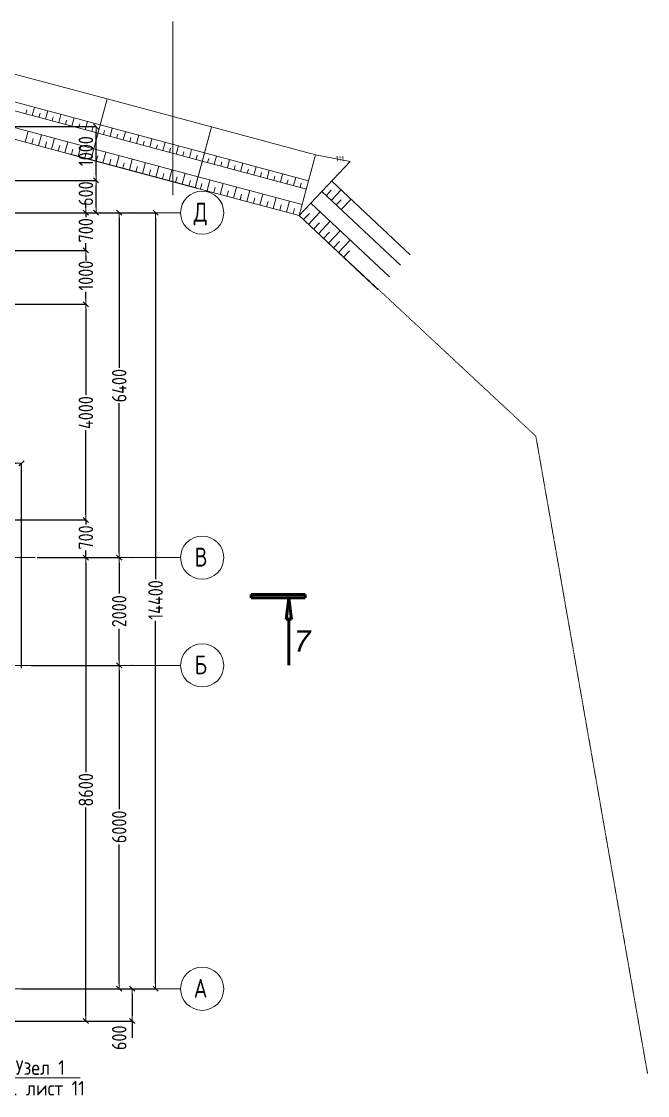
# Model space of a CAD drawing. Header units: millimetres. Extents: x -60256 to 201272, y 21388 to 77592.
# Drawn here: x 23880 to 35489, y 55475 to 75404 of the extents above; entities that cross this region are included whole.
import ezdxf
from ezdxf.enums import TextEntityAlignment as Align

# ---------------------------------------------------------------- set-up
doc = ezdxf.new("R2010")
doc.units = ezdxf.units.MM
doc.header["$MEASUREMENT"] = 0
doc.linetypes.add('DASHDOT', pattern=[0.05, 0.025, -0.0125, 0, -0.0125])
doc.linetypes.add('Double Dashed', pattern=[1797.222233, 1325, -211.666656, 63.333344, -197.222233])
for name, color, linetype in [('оси', 7, 'Continuous'), ('размеры', 7, 'Continuous'), ('размеры внутр', 7, 'Continuous'), ('разрезы', 7, 'Continuous'), ('узлы', 7, 'Continuous')]:
    doc.layers.add(name, color=color, linetype=linetype)
for name, color, linetype, lineweight in [('оси_Ном._пера__96', 7, 'Continuous', 13), ('оси_Ном._пера__97', 7, 'Continuous', 20), ('подп стены Инжзащита_Ном._пера__250', 153, 'Continuous', 13), ('разрезы_Ном._пера__100', 7, 'Continuous', 50), ('разрезы_Ном._пера__96', 7, 'Continuous', 13), ('узлы_Ном._пера__96', 7, 'Continuous', 13), ('чертеж_Ном._пера__96', 7, 'Continuous', 13)]:
    doc.layers.add(name, color=color, linetype=linetype, lineweight=lineweight)
doc.styles.add('СГЕНЕРИР_СТИЛЬ_2', font='RomanS.shx')
doc.styles.add('СГЕНЕРИР_СТИЛЬ_3', font='gost_2_304-81_type.ttf')
doc.styles.add('СГЕНЕРИР_СТИЛЬ_7', font='ariali.ttf')
doc.styles.add('СГЕНЕРИР_СТИЛЬ_9', font='isocp.shx')
doc.linetypes.add('Символ (копия)', pattern='A,0,[1,3 План 2-го этажа1.Shx,S=15.873016,R=0,X=0,Y=0],-2000,0', length=2000)
doc.dimstyles.new('СГЕНЕРИР_СТИЛЬ__1', dxfattribs={"dimtxt": 270.000005, "dimasz": 95, "dimexe": 0.18, "dimexo": 0, "dimgap": 0.09, "dimtad": 1, "dimtih": 1, "dimtoh": 1, "dimdec": 0, "dimzin": 0, "dimdsep": 46, "dimtxsty": 'СГЕНЕРИР_СТИЛЬ_3', "dimblk": 'ARROWHEAD_6', "dimblk1": 'ARROWHEAD_6', "dimblk2": 'ARROWHEAD_6', "dimcen": 0.09, "dimclrd": 7, "dimclre": 7, "dimclrt": 98, "dimadec": 0, "dimazin": 0, "dimtfac": 1, "dimtdec": 4, "dimtmove": 0, "dimatfit": 3, "dimfxl": 1, "dimtolj": 1, "dimtzin": 0, "dimarcsym": 0})
doc.dimstyles.new('СГЕНЕРИР_СТИЛЬ__14', dxfattribs={"dimtxt": 270.000005, "dimasz": 95, "dimexe": 0.18, "dimexo": 300, "dimgap": 0.09, "dimtad": 1, "dimdec": 0, "dimzin": 0, "dimdsep": 46, "dimtxsty": 'СГЕНЕРИР_СТИЛЬ_3', "dimblk": 'ARROWHEAD_6', "dimblk1": 'ARROWHEAD_6', "dimblk2": 'ARROWHEAD_6', "dimcen": 0.09, "dimclrd": 7, "dimclre": 7, "dimclrt": 98, "dimadec": 0, "dimazin": 0, "dimtfac": 1, "dimtdec": 4, "dimtmove": 0, "dimatfit": 3, "dimfxl": 1, "dimtolj": 1, "dimtzin": 0, "dimarcsym": 0})
doc.dimstyles.new('СГЕНЕРИР_СТИЛЬ__15', dxfattribs={"dimtxt": 270.000005, "dimasz": 95, "dimexe": 0.18, "dimexo": 300, "dimgap": 0.09, "dimtad": 1, "dimdec": 0, "dimzin": 0, "dimdsep": 46, "dimtxsty": 'СГЕНЕРИР_СТИЛЬ_3', "dimblk": 'ARROWHEAD_6', "dimblk1": 'ARROWHEAD_6', "dimblk2": 'ARROWHEAD_6', "dimcen": 0.09, "dimclrd": 7, "dimclre": 7, "dimclrt": 98, "dimadec": 0, "dimazin": 0, "dimtfac": 1, "dimtdec": 4, "dimtmove": 2, "dimatfit": 3, "dimfxl": 1, "dimtolj": 1, "dimtzin": 0, "dimarcsym": 0})
doc.dimstyles.new('СГЕНЕРИР_СТИЛЬ__2', dxfattribs={"dimtxt": 270.000005, "dimasz": 95, "dimexe": 0.18, "dimexo": 0, "dimgap": 0.09, "dimtad": 1, "dimdec": 0, "dimzin": 0, "dimdsep": 46, "dimtxsty": 'СГЕНЕРИР_СТИЛЬ_3', "dimblk": 'ARROWHEAD_6', "dimblk1": 'ARROWHEAD_6', "dimblk2": 'ARROWHEAD_6', "dimcen": 0.09, "dimclrd": 7, "dimclre": 7, "dimclrt": 98, "dimadec": 0, "dimazin": 0, "dimtfac": 1, "dimtdec": 4, "dimtmove": 0, "dimatfit": 3, "dimfxl": 1, "dimtolj": 1, "dimtzin": 0, "dimarcsym": 0})

# ---------------------------------------------------------------- blocks, each defined once
blk = doc.blocks.new('Стандартный маркер сетки_14')
at = {"layer": 'оси_Ном._пера__96', "linetype": 'Double Dashed'}
for q in [(0, 0), (76535, 0)]:
    blk.add_line((900, 0), q, dxfattribs=at)
blk.add_point((900, 0), dxfattribs=at)
blk.add_point((900, 0), dxfattribs=at)
at = {"layer": 'оси_Ном._пера__97', "linetype": 'Continuous'}
blk.add_circle((-400, 0), 400, dxfattribs=at)
at = {"layer": 'оси_Ном._пера__96', "style": 'СГЕНЕРИР_СТИЛЬ_3'}
for tag, p in [('AC_MarkerText_1_1', (-244, 270)), ('AC_MarkerText_1_2', (77991, 270))]:
    blk.add_attdef(tag, text='', height=350, rotation=180, dxfattribs=at).set_placement(p, align=Align.BOTTOM_LEFT)
blk = doc.blocks.new('Стандартный маркер сетки_15')
at = {"layer": 'оси_Ном._пера__96', "linetype": 'Double Dashed'}
for q in [(0, 0), (76535, 0)]:
    blk.add_line((900, 0), q, dxfattribs=at)
blk.add_point((900, 0), dxfattribs=at)
blk.add_point((900, 0), dxfattribs=at)
at = {"layer": 'оси_Ном._пера__97', "linetype": 'Continuous'}
blk.add_circle((-400, 0), 400, dxfattribs=at)
at = {"layer": 'оси_Ном._пера__96', "style": 'СГЕНЕРИР_СТИЛЬ_3'}
for tag, p in [('AC_MarkerText_1_1', (-261, 270)), ('AC_MarkerText_1_2', (77974, 270))]:
    blk.add_attdef(tag, text='', height=350, rotation=180, dxfattribs=at).set_placement(p, align=Align.BOTTOM_LEFT)
blk = doc.blocks.new('Стандартный маркер сетки_16')
at = {"layer": 'оси_Ном._пера__96', "linetype": 'Double Dashed'}
for q in [(0, 0), (41068, 0)]:
    blk.add_line((900, 0), q, dxfattribs=at)
blk.add_point((900, 0), dxfattribs=at)
blk.add_point((900, 0), dxfattribs=at)
at = {"layer": 'оси_Ном._пера__97', "linetype": 'Continuous'}
blk.add_circle((-400, 0), 400, dxfattribs=at)
at = {"layer": 'оси_Ном._пера__96', "style": 'СГЕНЕРИР_СТИЛЬ_3'}
blk.add_attdef('AC_MarkerText_1', text='', height=350, rotation=180, dxfattribs=at).set_placement((-261, 270), align=Align.BOTTOM_LEFT)
blk = doc.blocks.new('Ломаная_1_1', base_point=(24967, 55804))
at = {"layer": 'узлы_Ном._пера__96', "linetype": 'Continuous', "flags": 128}
blk.add_lwpolyline([(24967, 55804), (23411, 55804), (22757, 56717)], dxfattribs=at)
at = {"layer": 'узлы_Ном._пера__96', "linetype": 'Continuous'}
blk.add_circle((22379, 57246), 650, dxfattribs=at)
blk = doc.blocks.new('ARROWHEAD_6')
at = {"color": 0, "linetype": 'Continuous', "lineweight": 0}
for p, q in [((0, 0), (-1, 0)), ((-0.5, -0.5), (0.5, 0.5))]:
    blk.add_line(p, q, dxfattribs=at)
blk = doc.blocks.new('*D812')
at = {"layer": 'Defpoints', "color": 0, "linetype": 'Continuous', "transparency": 16777216}
for p in [(24769, 57456), (25933, 57456), (22689, 56856)]:
    blk.add_point(p, dxfattribs=at)
at = {"layer": 'размеры', "color": 7, "linetype": 'Continuous', "lineweight": -2, "transparency": 16777216}
for p, q in [((24769, 57456), (25933, 57456)), ((25933, 57361), (25933, 56951)), ((22689, 56856), (25933, 56856)), ((25933, 56856), (25933, 56547))]:
    blk.add_line(p, q, dxfattribs=at)
at = {"layer": 'размеры', "color": 7, "linetype": 'Continuous', "lineweight": -2, "transparency": 16777216, "xscale": 95, "yscale": 95, "zscale": 95}
for p, rotation in [((25933, 57456), 90), ((25933, 56856), 270)]:
    blk.add_blockref('ARROWHEAD_6', p, dxfattribs=dict(at, rotation=rotation))
at = {"layer": 'размеры', "color": 98, "linetype": 'Continuous', "transparency": 16777216, "insert": (25692, 56547), "char_height": 270, "attachment_point": 5, "rotation": 90, "style": 'СГЕНЕРИР_СТИЛЬ_3'}
blk.add_mtext('\\A1;600', dxfattribs=at)
blk = doc.blocks.new('*D813')
at = {"layer": 'Defpoints', "color": 0, "linetype": 'Continuous', "transparency": 16777216}
for p in [(24065, 63456), (25692, 63456), (24769, 57456)]:
    blk.add_point(p, dxfattribs=at)
at = {"layer": 'размеры', "color": 7, "linetype": 'Continuous', "lineweight": -2, "transparency": 16777216}
for p, q in [((24065, 63456), (25692, 63456)), ((25692, 63361), (25692, 60788)), ((25692, 57551), (25692, 60132)), ((24769, 57456), (25692, 57456))]:
    blk.add_line(p, q, dxfattribs=at)
at = {"layer": 'размеры', "color": 7, "linetype": 'Continuous', "lineweight": -2, "transparency": 16777216, "xscale": 95, "yscale": 95, "zscale": 95}
for p, rotation in [((25692, 63456), 90), ((25692, 57456), 270)]:
    blk.add_blockref('ARROWHEAD_6', p, dxfattribs=dict(at, rotation=rotation))
at = {"layer": 'размеры', "color": 98, "linetype": 'Continuous', "transparency": 16777216, "insert": (25692, 60460), "char_height": 270, "attachment_point": 5, "rotation": 90, "style": 'СГЕНЕРИР_СТИЛЬ_3'}
blk.add_mtext('\\A1;6000', dxfattribs=at)
blk = doc.blocks.new('*D814')
at = {"layer": 'Defpoints', "color": 0, "linetype": 'Continuous', "transparency": 16777216}
for p in [(24170, 65456), (25692, 65456), (24065, 63456)]:
    blk.add_point(p, dxfattribs=at)
at = {"layer": 'размеры', "color": 7, "linetype": 'Continuous', "lineweight": -2, "transparency": 16777216}
for p, q in [((24170, 65456), (25692, 65456)), ((25692, 65361), (25692, 64788)), ((25692, 63551), (25692, 64132)), ((24065, 63456), (25692, 63456))]:
    blk.add_line(p, q, dxfattribs=at)
at = {"layer": 'размеры', "color": 7, "linetype": 'Continuous', "lineweight": -2, "transparency": 16777216, "xscale": 95, "yscale": 95, "zscale": 95}
for p, rotation in [((25692, 65456), 90), ((25692, 63456), 270)]:
    blk.add_blockref('ARROWHEAD_6', p, dxfattribs=dict(at, rotation=rotation))
at = {"layer": 'размеры', "color": 98, "linetype": 'Continuous', "transparency": 16777216, "insert": (25692, 64460), "char_height": 270, "attachment_point": 5, "rotation": 90, "style": 'СГЕНЕРИР_СТИЛЬ_3'}
blk.add_mtext('\\A1;2000', dxfattribs=at)
blk = doc.blocks.new('*D815')
at = {"layer": 'Defpoints', "color": 0, "linetype": 'Continuous', "transparency": 16777216}
for p in [(23751, 71856), (25692, 71856), (24170, 65456)]:
    blk.add_point(p, dxfattribs=at)
at = {"layer": 'размеры', "color": 7, "linetype": 'Continuous', "lineweight": -2, "transparency": 16777216}
for p, q in [((23751, 71856), (25692, 71856)), ((25692, 71761), (25692, 68975)), ((25692, 65551), (25692, 68319)), ((24170, 65456), (25692, 65456))]:
    blk.add_line(p, q, dxfattribs=at)
at = {"layer": 'размеры', "color": 7, "linetype": 'Continuous', "lineweight": -2, "transparency": 16777216, "xscale": 95, "yscale": 95, "zscale": 95}
for p, rotation in [((25692, 71856), 90), ((25692, 65456), 270)]:
    blk.add_blockref('ARROWHEAD_6', p, dxfattribs=dict(at, rotation=rotation))
at = {"layer": 'размеры', "color": 98, "linetype": 'Continuous', "transparency": 16777216, "insert": (25692, 68647), "char_height": 270, "attachment_point": 5, "rotation": 90, "style": 'СГЕНЕРИР_СТИЛЬ_3'}
blk.add_mtext('\\A1;6400', dxfattribs=at)
blk = doc.blocks.new('*D817')
at = {"layer": 'Defpoints', "color": 0, "linetype": 'Continuous', "transparency": 16777216}
for p in [(23929, 71856), (26366, 71856), (23884, 57456)]:
    blk.add_point(p, dxfattribs=at)
at = {"layer": 'размеры', "color": 7, "linetype": 'Continuous', "lineweight": -2, "transparency": 16777216}
for p, q in [((23929, 71856), (26366, 71856)), ((26366, 71761), (26366, 65056)), ((26366, 57551), (26366, 64284)), ((23884, 57456), (26366, 57456))]:
    blk.add_line(p, q, dxfattribs=at)
at = {"layer": 'размеры', "color": 7, "linetype": 'Continuous', "lineweight": -2, "transparency": 16777216, "xscale": 95, "yscale": 95, "zscale": 95}
for p, rotation in [((26366, 71856), 90), ((26366, 57456), 270)]:
    blk.add_blockref('ARROWHEAD_6', p, dxfattribs=dict(at, rotation=rotation))
at = {"layer": 'размеры', "color": 98, "linetype": 'Continuous', "transparency": 16777216, "insert": (26366, 64670), "char_height": 270, "attachment_point": 5, "rotation": 90, "style": 'СГЕНЕРИР_СТИЛЬ_3'}
blk.add_mtext('\\A1;14400', dxfattribs=at)
blk = doc.blocks.new('*D981')
at = {"layer": 'Defpoints', "color": 0, "linetype": 'Continuous', "transparency": 16777216}
for p in [(25073, 65456), (25280, 65456), (22689, 56856)]:
    blk.add_point(p, dxfattribs=at)
at = {"layer": 'размеры внутр', "color": 7, "linetype": 'Continuous', "lineweight": -2, "transparency": 16777216}
for p, q in [((24980, 65456), (25073, 65456)), ((25073, 65361), (25073, 61475)), ((25073, 56951), (25073, 60819)), ((22989, 56856), (25073, 56856))]:
    blk.add_line(p, q, dxfattribs=at)
at = {"layer": 'размеры внутр', "color": 7, "linetype": 'Continuous', "lineweight": -2, "transparency": 16777216, "xscale": 95, "yscale": 95, "zscale": 95}
for p, rotation in [((25073, 65456), 90), ((25073, 56856), 270)]:
    blk.add_blockref('ARROWHEAD_6', p, dxfattribs=dict(at, rotation=rotation))
at = {"layer": 'размеры внутр', "color": 98, "linetype": 'Continuous', "transparency": 16777216, "insert": (25073, 61147), "char_height": 270, "attachment_point": 5, "rotation": 90, "style": 'СГЕНЕРИР_СТИЛЬ_3'}
blk.add_mtext('\\A1;8600', dxfattribs=at)
blk = doc.blocks.new('*D982')
at = {"layer": 'Defpoints', "color": 0, "linetype": 'Continuous', "transparency": 16777216}
for p in [(22214, 66156), (25073, 66156), (25280, 65456)]:
    blk.add_point(p, dxfattribs=at)
at = {"layer": 'размеры внутр', "color": 7, "linetype": 'Continuous', "lineweight": -2, "transparency": 16777216}
for p, q in [((25073, 66251), (25073, 66346)), ((22514, 66156), (25073, 66156)), ((25073, 66156), (25073, 66071)), ((25073, 65456), (25073, 65589)), ((24980, 65456), (25073, 65456)), ((25073, 65361), (25073, 65266))]:
    blk.add_line(p, q, dxfattribs=at)
at = {"layer": 'размеры внутр', "color": 7, "linetype": 'Continuous', "lineweight": -2, "transparency": 16777216, "xscale": 95, "yscale": 95, "zscale": 95}
for p, rotation in [((25073, 66156), 270), ((25073, 65456), 90)]:
    blk.add_blockref('ARROWHEAD_6', p, dxfattribs=dict(at, rotation=rotation))
at = {"layer": 'размеры внутр', "color": 98, "linetype": 'Continuous', "transparency": 16777216, "insert": (25073, 65830), "char_height": 270, "attachment_point": 5, "rotation": 90, "style": 'СГЕНЕРИР_СТИЛЬ_3'}
blk.add_mtext('\\A1;700', dxfattribs=at)
blk = doc.blocks.new('*D983')
at = {"layer": 'Defpoints', "color": 0, "linetype": 'Continuous', "transparency": 16777216}
for p in [(22689, 70156), (25073, 70156), (22214, 66156)]:
    blk.add_point(p, dxfattribs=at)
at = {"layer": 'размеры внутр', "color": 7, "linetype": 'Continuous', "lineweight": -2, "transparency": 16777216}
for p, q in [((22989, 70156), (25073, 70156)), ((25073, 70061), (25073, 68475)), ((25073, 66251), (25073, 67819)), ((22514, 66156), (25073, 66156))]:
    blk.add_line(p, q, dxfattribs=at)
at = {"layer": 'размеры внутр', "color": 7, "linetype": 'Continuous', "lineweight": -2, "transparency": 16777216, "xscale": 95, "yscale": 95, "zscale": 95}
for p, rotation in [((25073, 70156), 90), ((25073, 66156), 270)]:
    blk.add_blockref('ARROWHEAD_6', p, dxfattribs=dict(at, rotation=rotation))
at = {"layer": 'размеры внутр', "color": 98, "linetype": 'Continuous', "transparency": 16777216, "insert": (25073, 68147), "char_height": 270, "attachment_point": 5, "rotation": 90, "style": 'СГЕНЕРИР_СТИЛЬ_3'}
blk.add_mtext('\\A1;4000', dxfattribs=at)
blk = doc.blocks.new('*D984')
at = {"layer": 'Defpoints', "color": 0, "linetype": 'Continuous', "transparency": 16777216}
for p in [(22214, 71156), (25073, 71156), (22689, 70156)]:
    blk.add_point(p, dxfattribs=at)
at = {"layer": 'размеры внутр', "color": 7, "linetype": 'Continuous', "lineweight": -2, "transparency": 16777216}
for p, q in [((22514, 71156), (25073, 71156)), ((25073, 71061), (25073, 70987)), ((25073, 70251), (25073, 70389)), ((22989, 70156), (25073, 70156))]:
    blk.add_line(p, q, dxfattribs=at)
at = {"layer": 'размеры внутр', "color": 7, "linetype": 'Continuous', "lineweight": -2, "transparency": 16777216, "xscale": 95, "yscale": 95, "zscale": 95}
for p, rotation in [((25073, 71156), 90), ((25073, 70156), 270)]:
    blk.add_blockref('ARROWHEAD_6', p, dxfattribs=dict(at, rotation=rotation))
at = {"layer": 'размеры внутр', "color": 98, "linetype": 'Continuous', "transparency": 16777216, "insert": (25073, 70688), "char_height": 270, "attachment_point": 5, "rotation": 90, "style": 'СГЕНЕРИР_СТИЛЬ_3'}
blk.add_mtext('\\A1;1000', dxfattribs=at)
blk = doc.blocks.new('*D985')
at = {"layer": 'Defpoints', "color": 0, "linetype": 'Continuous', "transparency": 16777216}
for p in [(22379, 71856), (25073, 71856), (22214, 71156)]:
    blk.add_point(p, dxfattribs=at)
at = {"layer": 'размеры внутр', "color": 7, "linetype": 'Continuous', "lineweight": -2, "transparency": 16777216}
for p, q in [((25073, 71951), (25073, 72046)), ((22679, 71856), (25073, 71856)), ((25073, 71856), (25073, 71771)), ((22514, 71156), (25073, 71156)), ((25073, 71156), (25073, 71289)), ((25073, 71061), (25073, 70966))]:
    blk.add_line(p, q, dxfattribs=at)
at = {"layer": 'размеры внутр', "color": 7, "linetype": 'Continuous', "lineweight": -2, "transparency": 16777216, "xscale": 95, "yscale": 95, "zscale": 95}
for p, rotation in [((25073, 71856), 270), ((25073, 71156), 90)]:
    blk.add_blockref('ARROWHEAD_6', p, dxfattribs=dict(at, rotation=rotation))
at = {"layer": 'размеры внутр', "color": 98, "linetype": 'Continuous', "transparency": 16777216, "insert": (25073, 71530), "char_height": 270, "attachment_point": 5, "rotation": 90, "style": 'СГЕНЕРИР_СТИЛЬ_3'}
blk.add_mtext('\\A1;700', dxfattribs=at)
blk = doc.blocks.new('*D986')
at = {"layer": 'Defpoints', "color": 0, "linetype": 'Continuous', "transparency": 16777216}
for p in [(22689, 72456), (25262, 72456), (22379, 71856)]:
    blk.add_point(p, dxfattribs=at)
at = {"layer": 'размеры внутр', "color": 7, "linetype": 'Continuous', "lineweight": -2, "transparency": 16777216}
for p, q in [((22989, 72456), (25262, 72456)), ((25262, 71951), (25262, 72361)), ((22679, 71856), (25262, 71856))]:
    blk.add_line(p, q, dxfattribs=at)
at = {"layer": 'размеры внутр', "color": 7, "linetype": 'Continuous', "lineweight": -2, "transparency": 16777216, "xscale": 95, "yscale": 95, "zscale": 95}
for p, rotation in [((25262, 72456), 90), ((25262, 71856), 270)]:
    blk.add_blockref('ARROWHEAD_6', p, dxfattribs=dict(at, rotation=rotation))
at = {"layer": 'размеры внутр', "color": 98, "linetype": 'Continuous', "transparency": 16777216, "insert": (25073, 72210), "char_height": 270, "attachment_point": 5, "rotation": 90, "style": 'СГЕНЕРИР_СТИЛЬ_3'}
blk.add_mtext('\\A1;600', dxfattribs=at)
blk = doc.blocks.new('*D987')
at = {"layer": 'Defpoints', "color": 0, "linetype": 'Continuous', "transparency": 16777216}
for p in [(22689, 73456), (25262, 73456), (22689, 72456)]:
    blk.add_point(p, dxfattribs=at)
at = {"layer": 'размеры внутр', "color": 7, "linetype": 'Continuous', "lineweight": -2, "transparency": 16777216}
for p, q in [((22989, 73456), (25262, 73456)), ((25262, 72551), (25262, 73361)), ((22989, 72456), (25262, 72456))]:
    blk.add_line(p, q, dxfattribs=at)
at = {"layer": 'размеры внутр', "color": 7, "linetype": 'Continuous', "lineweight": -2, "transparency": 16777216, "xscale": 95, "yscale": 95, "zscale": 95}
for p, rotation in [((25262, 73456), 90), ((25262, 72456), 270)]:
    blk.add_blockref('ARROWHEAD_6', p, dxfattribs=dict(at, rotation=rotation))
at = {"layer": 'размеры внутр', "color": 98, "linetype": 'Continuous', "transparency": 16777216, "insert": (25073, 72998), "char_height": 270, "attachment_point": 5, "rotation": 90, "style": 'СГЕНЕРИР_СТИЛЬ_3'}
blk.add_mtext('\\A1;1000', dxfattribs=at)
blk = doc.blocks.new('Плоскость сечения_7_1', base_point=(-52114, 64742))
at = {"layer": 'разрезы_Ном._пера__100', "linetype": 'Continuous'}
for points in [[(29139, 64712), (29139, 64772), (28139, 64772), (28139, 64712)], [(28889, 64312), (28839, 64712), (28789, 64312)]]:
    blk.add_hatch(color=256, dxfattribs=at).paths.add_polyline_path(points)
for p, q in [((28139, 64712), (28139, 64772)), ((28139, 64772), (29139, 64772)), ((29139, 64772), (29139, 64712)), ((29139, 64712), (28139, 64712)), ((28789, 64312), (28839, 64712)), ((28839, 64712), (28889, 64312)), ((28889, 64312), (28789, 64312)), ((28839, 64312), (28839, 63461))]:
    blk.add_line(p, q, dxfattribs=at)
at = {"layer": 'разрезы_Ном._пера__96', "insert": (29242, 63909), "char_height": 400, "attachment_point": 6, "style": 'СГЕНЕРИР_СТИЛЬ_7'}
blk.add_mtext('{7}', dxfattribs=at)
blk = doc.blocks.new('Стандартный маркер сетки_18')
at = {"layer": 'оси_Ном._пера__96', "linetype": 'Double Dashed'}
for q in [(0, 0), (76535, 0)]:
    blk.add_line((900, 0), q, dxfattribs=at)
blk.add_point((900, 0), dxfattribs=at)
blk.add_point((900, 0), dxfattribs=at)
at = {"layer": 'оси_Ном._пера__97', "linetype": 'Continuous'}
blk.add_circle((-400, 0), 400, dxfattribs=at)
at = {"layer": 'оси_Ном._пера__96', "style": 'СГЕНЕРИР_СТИЛЬ_3'}
for tag, p in [('AC_MarkerText_1_1', (-244, 270)), ('AC_MarkerText_1_2', (77991, 270))]:
    blk.add_attdef(tag, text='', height=350, rotation=180, dxfattribs=at).set_placement(p, align=Align.BOTTOM_LEFT)
blk = doc.blocks.new('*D794')
at = {"layer": 'Defpoints', "color": 0, "linetype": 'Continuous', "transparency": 16777216}
for p in [(23879, 67207), (22379, 65456), (23879, 63406)]:
    blk.add_point(p, dxfattribs=at)
at = {"layer": 'размеры внутр', "color": 7, "linetype": 'Continuous', "lineweight": -2, "transparency": 16777216}
for p, q in [((22379, 65456), (22379, 67207)), ((22474, 67207), (23784, 67207)), ((23879, 63406), (23879, 67207))]:
    blk.add_line(p, q, dxfattribs=at)
at = {"layer": 'размеры внутр', "color": 7, "linetype": 'Continuous', "lineweight": -2, "transparency": 16777216, "xscale": 95, "yscale": 95, "zscale": 95, "rotation": 180}
blk.add_blockref('ARROWHEAD_6', (22379, 67207), dxfattribs=at)
at = {"layer": 'размеры внутр', "color": 7, "linetype": 'Continuous', "lineweight": -2, "transparency": 16777216, "xscale": 95, "yscale": 95, "zscale": 95}
blk.add_blockref('ARROWHEAD_6', (23879, 67207), dxfattribs=at)
at = {"layer": 'размеры внутр', "color": 98, "linetype": 'Continuous', "transparency": 16777216, "insert": (23161, 67342), "char_height": 270, "attachment_point": 5, "style": 'СГЕНЕРИР_СТИЛЬ_3'}
blk.add_mtext('\\A1;1500', dxfattribs=at)

msp = doc.modelspace()

# ---------------------------------------------------------------- hatches: boundary and pattern name
at = {"layer": 'подп стены Инжзащита_Ном._пера__250', "linetype": 'Continuous'}
h = msp.add_hatch(dxfattribs=at)
h.set_pattern_fill('ANSI36_0001', color=256, style=0, pattern_type=2)
h.set_pattern_definition([(75, (-761330, 464080), (-81438, 309434), [396875, -79375, 0, -79375])])
h.paths.add_polyline_path([(29973.83019, 72806.73041), (29333.39722, 72930.86906), (29031.23583, 71803.18741), (29031.38676, 71803.13008)])

# ---------------------------------------------------------------- linework, layer by layer
for p, q in [((23537.93294, 74484.36004), (25469.78459, 73966.72195)), ((23408.54171, 74001.46543), (25340.39337, 73483.82734)), ((25469.7155, 73966.43996), (25167.47236, 72838.45321)), ((25469.78459, 73966.72195), (25167.54145, 72838.7352)), ((25469.7155, 73966.43996), (27401.56715, 73448.80187)), ((23367.73866, 73849.18635), (25299.59031, 73331.54825)), ((23977.91187, 73767.29704), (23957.51034, 73691.1575)), ((24120.98598, 73810.56656), (24080.18292, 73658.28748)), ((24366.33114, 73744.82652), (24325.52808, 73592.54744)), ((23290.09294, 73559.4086), (25221.9446, 73041.77051)), ((24223.25703, 73701.557), (24202.8555, 73625.41746)), ((24468.60219, 73635.81696), (24448.20066, 73559.67742)), ((24611.6763, 73679.08649), (24570.87324, 73526.8074)), ((24713.94735, 73570.07693), (24693.54582, 73493.93739)), ((24857.02146, 73613.34645), (24816.2184, 73461.06737)), ((25102.36662, 73547.60641), (25061.56356, 73395.32733)), ((23235.6898, 73356.37329), (25167.54145, 72838.7352)), ((24002.53721, 73368.50973), (23948.13406, 73165.47442)), ((24959.29251, 73504.33689), (24938.89098, 73428.19735)), ((25204.63767, 73438.59685), (25184.23614, 73362.45731)), ((25340.32428, 73483.54535), (27272.17593, 72965.90726)), ((25419.00412, 73380.85703), (25398.60259, 73304.71749)), ((25562.07823, 73424.12655), (25521.27517, 73271.84747)), ((25807.42339, 73358.38652), (25766.62033, 73206.10744)), ((27401.54557, 73448.50715), (27099.30243, 72320.52039)), ((27401.56715, 73448.80187), (27099.32401, 72320.81512)), ((27401.54557, 73448.50715), (29333.39722, 72930.86906)), ((24098.00822, 73234.12206), (24070.80664, 73132.60441)), ((24247.88237, 73302.76969), (24193.47922, 73099.73439)), ((24343.35338, 73168.38202), (24316.1518, 73066.86437)), ((24493.22753, 73237.02966), (24438.82438, 73033.99435)), ((24738.57269, 73171.28962), (24684.16954, 72968.25431)), ((25299.52122, 73331.26626), (27231.37287, 72813.62817)), ((25664.34928, 73315.117), (25643.94775, 73238.97745)), ((25909.69444, 73249.37696), (25889.29291, 73173.23742)), ((26052.76855, 73292.64648), (26011.96549, 73140.3674)), ((26155.0396, 73183.63692), (26134.63807, 73107.49738)), ((26298.11371, 73226.90644), (26257.31065, 73074.62736)), ((26543.45886, 73161.16641), (26502.65581, 73008.88732)), ((24588.69854, 73102.64198), (24561.49696, 73001.12433)), ((24834.0437, 73036.90195), (24806.84212, 72935.38429)), ((24983.91785, 73105.54958), (24929.5147, 72902.51427)), ((25079.38886, 72971.16191), (25052.18728, 72869.64426)), ((25221.87551, 73041.48852), (27153.72716, 72523.85043)), ((25443.62945, 72982.06972), (25389.22631, 72779.03442)), ((26400.38476, 73117.89688), (26379.98323, 73041.75734)), ((26645.72992, 73052.15685), (26625.32839, 72976.0173)), ((26788.80402, 73095.42637), (26748.00097, 72943.14729)), ((26891.07508, 72986.41681), (26870.67355, 72910.27727)), ((27034.14918, 73029.68633), (26993.34613, 72877.40725)), ((27272.15434, 72965.61253), (29204.006, 72447.97444)), ((25167.47236, 72838.45321), (27099.32401, 72320.81512)), ((25293.7553, 72913.42209), (25266.55373, 72811.90444)), ((25539.10046, 72847.68205), (25511.89889, 72746.1644)), ((25688.97461, 72916.32969), (25634.57147, 72713.29438)), ((25784.44562, 72781.94202), (25757.24405, 72680.42436)), ((25934.31977, 72850.58965), (25879.91663, 72647.55434)), ((26179.66493, 72784.84961), (26125.26179, 72581.81431)), ((27136.42024, 72920.67677), (27116.01871, 72844.53723)), ((27231.35129, 72813.33345), (29163.20294, 72295.69536)), ((27350.83418, 72862.92422), (27330.43265, 72786.78468)), ((27493.90829, 72906.19374), (27453.10523, 72753.91466)), ((27596.17934, 72797.18418), (27575.77781, 72721.04464)), ((27739.25345, 72840.4537), (27698.45039, 72688.17462)), ((27984.59861, 72774.71366), (27943.79555, 72622.43458)), ((29333.39722, 72930.86906), (29031.15408, 71802.8823)), ((29973.83019, 72806.73041), (29031.15408, 71802.8823)), ((29333.39722, 72930.86906), (29973.83019, 72806.73041)), ((26029.79078, 72716.20198), (26002.58921, 72614.68432)), ((26275.13594, 72650.46194), (26247.93437, 72548.94429)), ((26425.01009, 72719.10958), (26370.60695, 72516.07427)), ((26520.4811, 72584.7219), (26493.27953, 72483.20425)), ((26670.35525, 72653.36954), (26615.95211, 72450.33423)), ((26915.70041, 72587.6295), (26861.29727, 72384.59419)), ((27841.5245, 72731.44414), (27821.12297, 72655.3046)), ((28086.86966, 72665.7041), (28066.46813, 72589.56456)), ((28229.94377, 72708.97363), (28189.14071, 72556.69454)), ((28332.21482, 72599.96407), (28311.81329, 72523.82453)), ((28475.28893, 72643.23359), (28434.48587, 72490.95451)), ((28720.63409, 72577.49355), (28679.83103, 72425.21447)), ((26765.82626, 72518.98187), (26738.62469, 72417.46421)), ((27011.17142, 72453.24183), (26983.96985, 72351.72417)), ((27153.70557, 72523.5557), (29085.55723, 72005.91761)), ((27225.58537, 72395.48927), (27198.38379, 72293.97162)), ((27375.45952, 72464.13691), (27321.05637, 72261.1016)), ((27620.80468, 72398.39687), (27566.40153, 72195.36156)), ((28577.55998, 72534.22403), (28557.15845, 72458.08449)), ((28822.90514, 72468.48399), (28802.50361, 72392.34445)), ((28965.97925, 72511.75351), (28925.17619, 72359.47443)), ((29068.2503, 72402.74395), (29047.84877, 72326.60441)), ((31090.17387, 71073.87597), (29632.23661, 72442.97019)), ((27099.30243, 72320.52039), (29031.15408, 71802.8823)), ((27470.93053, 72329.74924), (27443.72895, 72228.23158)), ((27716.27569, 72264.0092), (27689.07411, 72162.49155)), ((27866.14984, 72332.65683), (27811.74669, 72129.62153)), ((27961.62085, 72198.26916), (27934.41927, 72096.75151)), ((28111.495, 72266.9168), (28057.09185, 72063.88149)), ((28356.84016, 72201.17676), (28302.43701, 71998.14145)), ((30910.30187, 70882.33175), (29452.36461, 72251.42596)), ((29623.01021, 72271.40671), (29533.07421, 72175.6346)), ((29805.52523, 72280.24134), (29625.65323, 72088.69712)), ((28206.96601, 72132.52912), (28179.76443, 72031.01147)), ((28452.31117, 72066.78909), (28425.10959, 71965.27143)), ((28602.18532, 72135.43672), (28547.78217, 71932.40141)), ((28697.65633, 72001.04905), (28670.45475, 71899.5314)), ((28847.53048, 72069.69668), (28793.12733, 71866.66138)), ((30704.93773, 70663.64116), (29247.00048, 72032.73537)), ((29808.16825, 72097.53175), (29718.23224, 72001.75963)), ((29990.68326, 72106.36638), (29810.81126, 71914.82215)), ((28943.00149, 71935.30901), (28915.79991, 71833.79136)), ((30489.09133, 70433.78809), (29031.15408, 71802.8823)), ((29031.23583, 71803.18741), (29031.38676, 71803.13008)), ((29219.78688, 71842.01748), (29111.86368, 71727.09094)), ((29420.2891, 71870.00653), (29204.4427, 71640.15346)), ((29404.94491, 71668.14251), (29297.02171, 71553.21598)), ((29605.44713, 71696.13156), (29389.60073, 71466.27849)), ((29590.10294, 71494.26755), (29482.17974, 71379.34101)), ((29790.60516, 71522.2566), (29574.75876, 71292.40353)), ((29975.76319, 71348.38163), (29759.91679, 71118.52856)), ((29775.26098, 71320.39258), (29667.33778, 71205.46605)), ((29960.41901, 71146.51762), (29852.49581, 71031.59108))]:
    msp.add_line(p, q, dxfattribs=at)
at = {"layer": 'подп стены Инжзащита_Ном._пера__250', "linetype": 'DASHDOT', "flags": 128}
msp.add_lwpolyline([(-48372.16526, 70591.09712), (-30374.63856, 70889.48015), (-22764.3102, 73356.37153), (23235.6898, 73356.37329), (29031.01932, 71802.61792), (33418.19691, 67709.61502), (35488.7603, 55884.12213)], dxfattribs=at)
at = {"layer": 'чертеж_Ном._пера__96', "linetype": 'Символ (копия)'}
msp.add_line((26686.25081, 75404.21955), (26686.25081, 72181.75086), dxfattribs=at)

# ---------------------------------------------------------------- block references
at = {"layer": 'оси', "color": 251, "linetype": 'Continuous', "lineweight": 13}
ref = msp.add_blockref('Стандартный маркер сетки_18', (26830.04628, 71855.66051), dxfattribs=dict(at, zscale=1000, rotation=180))
ref.add_attrib('AC_MarkerText_1', 'Д', dxfattribs={"color": 7, "linetype": 'Continuous', "lineweight": 13, "height": 350, "rotation": 360, "style": 'СГЕНЕРИР_СТИЛЬ_3'}).set_placement((27073.92478, 71585.9639), align=Align.BOTTOM_LEFT)
ref = msp.add_blockref('Стандартный маркер сетки_16', (26830.04628, 65455.66051), dxfattribs=dict(at, zscale=1000, rotation=180))
ref.add_attrib('AC_MarkerText_1', 'В', dxfattribs={"color": 7, "linetype": 'Continuous', "lineweight": 13, "height": 350, "rotation": 360, "style": 'СГЕНЕРИР_СТИЛЬ_3'}).set_placement((27090.89428, 65185.9639), align=Align.BOTTOM_LEFT)
ref = msp.add_blockref('Стандартный маркер сетки_15', (26830.04628, 63455.66051), dxfattribs=dict(at, zscale=1000, rotation=180))
ref.add_attrib('AC_MarkerText_1', 'Б', dxfattribs={"color": 7, "linetype": 'Continuous', "lineweight": 13, "height": 350, "rotation": 360, "style": 'СГЕНЕРИР_СТИЛЬ_3'}).set_placement((27090.89428, 63185.9639), align=Align.BOTTOM_LEFT)
ref = msp.add_blockref('Стандартный маркер сетки_14', (26830.04628, 57455.66051), dxfattribs=dict(at, zscale=1000, rotation=180))
ref.add_attrib('AC_MarkerText_1', 'А', dxfattribs={"color": 7, "linetype": 'Continuous', "lineweight": 13, "height": 350, "rotation": 360, "style": 'СГЕНЕРИР_СТИЛЬ_3'}).set_placement((27073.92478, 57185.9639), align=Align.BOTTOM_LEFT)
at = {"layer": 'разрезы'}
msp.add_blockref('Плоскость сечения_7_1', (-52113.81225, 64742.04229), dxfattribs=at)
at = {"layer": 'узлы', "linetype": 'Continuous'}
msp.add_blockref('Ломаная_1_1', (24967.0934, 55803.70592), dxfattribs=at)

# ---------------------------------------------------------------- texts
at = {"layer": 'подп стены Инжзащита_Ном._пера__250', "linetype": 'Continuous', "insert": (29702.02468, 72805.39895), "char_height": 100, "attachment_point": 7, "style": 'СГЕНЕРИР_СТИЛЬ_2'}
msp.add_mtext('{\\W0.900000x;111}', dxfattribs=at)
at = {"layer": 'узлы_Ном._пера__96', "linetype": 'Continuous', "insert": (24227.1909, 55801.7841), "char_height": 270, "attachment_point": 5, "line_spacing_factor": 0.851613, "style": 'СГЕНЕРИР_СТИЛЬ_9'}
msp.add_mtext('{Узел 1\\Pсм. лист 11}', dxfattribs=at)

# ---------------------------------------------------------------- dimensions: what is measured, and where the dimension line sits
at = {"layer": 'размеры', "linetype": 'Continuous'}
for base, p1, p2, picture, middle in [((25691.60776, 71855.66051), (24169.841, 65455.66051), (23750.8777, 71855.66051), '*D815', (25691.60776, 68647.31888)), ((26365.91845, 71855.66051), (23883.93885, 57455.66051), (23929.20969, 71855.66051), '*D817', (26365.91845, 64669.91109)), ((25691.60776, 65455.66051), (24065.10017, 63455.66051), (24169.841, 65455.66051), '*D814', (25691.60776, 64460.40982)), ((25691.60776, 63455.66051), (24768.56018, 57455.66051), (24065.10017, 63455.66051), '*D813', (25691.60776, 60460.40982)), ((25932.86562, 57455.66051), (22688.99723, 56855.66051), (24768.56018, 57455.66051), '*D812', (25691.60776, 56547.47031))]:
    dim = msp.add_linear_dim(base=base, p1=p1, p2=p2, angle=90, dimstyle='СГЕНЕРИР_СТИЛЬ__2', dxfattribs=at)
    dim.commit()
    dim.dimension.update_dxf_attribs({"geometry": picture, "text_midpoint": middle, "dimtype": 160, "text_rotation": 90})
at = {"layer": 'размеры внутр', "linetype": 'Continuous'}
for base, p1, p2, dimstyle, picture, middle in [((25262.27475, 73455.66051), (22688.99723, 72455.66051), (22688.99723, 73455.66051), 'СГЕНЕРИР_СТИЛЬ__15', '*D987', (25073.27474, 72998.2193)), ((25262.27475, 72455.66051), (22378.99723, 71855.66051), (22688.99723, 72455.66051), 'СГЕНЕРИР_СТИЛЬ__15', '*D986', (25073.27474, 72210.04416)), ((25073.27474, 71855.66051), (22213.99723, 71155.66051), (22378.99723, 71855.66051), 'СГЕНЕРИР_СТИЛЬ__14', '*D985', (25073.27474, 71530.23456)), ((25073.27474, 71155.66051), (22688.99723, 70155.66051), (22213.99723, 71155.66051), 'СГЕНЕРИР_СТИЛЬ__14', '*D984', (25073.27474, 70687.90121)), ((25073.27474, 70155.66051), (22213.99723, 66155.66051), (22688.99723, 70155.66051), 'СГЕНЕРИР_СТИЛЬ__14', '*D983', (25073.27474, 68147.31888)), ((25073.27474, 66155.66051), (25280.47583, 65455.66051), (22213.99723, 66155.66051), 'СГЕНЕРИР_СТИЛЬ__14', '*D982', (25073.27474, 65830.23456)), ((25073.27474, 65455.66051), (22688.99723, 56855.66051), (25280.47583, 65455.66051), 'СГЕНЕРИР_СТИЛЬ__14', '*D981', (25073.27474, 61147.31888))]:
    dim = msp.add_linear_dim(base=base, p1=p1, p2=p2, angle=90, dimstyle=dimstyle, dxfattribs=at)
    dim.commit()
    dim.dimension.update_dxf_attribs({"geometry": picture, "text_midpoint": middle, "dimtype": 160, "text_rotation": 90})
dim = msp.add_linear_dim(base=(23878.99729, 67207.22025), p1=(22378.99723, 65455.66051), p2=(23878.99729, 63405.66051), dimstyle='СГЕНЕРИР_СТИЛЬ__1', dxfattribs=at)
dim.commit()
dim.dimension.update_dxf_attribs({"geometry": '*D794', "text_midpoint": (23161.23796, 67207.22025), "dimtype": 160})

doc.saveas('drawing.dxf')
